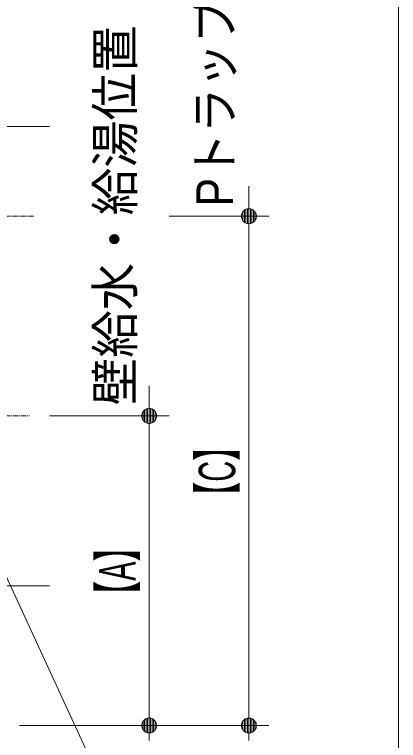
# Model space of a CAD drawing. Units: millimetres, scale not verified. Extents: x -6062 to 6062, y -3045 to 3045.
# Drawn here: x -3402 to -3018, y -2035 to -1308 of the extents above; entities that cross this region are included whole.
import ezdxf
from ezdxf.enums import TextEntityAlignment as Align

# ---------------------------------------------------------------- set-up
doc = ezdxf.new("R2010")
doc.units = ezdxf.units.MM
doc.header["$LTSCALE"] = 20
doc.linetypes.add('CHAIN1', pattern=[8, 5, -1, 1, -1])
for name, color, linetype, lineweight in [('0-0_1図面枠', 7, 'Continuous', 9), ('0-1_5ボウル・キャビネット', 7, 'Continuous', 9), ('0-2_2寸法-2', 7, 'Continuous', 9), ('0-3_0', 7, 'Continuous', 9), ('0-5_2寸法-3', 7, 'Continuous', 9), ('0-7_4給排水', 7, 'Continuous', 9)]:
    doc.layers.add(name, color=color, linetype=linetype, lineweight=lineweight)
doc.styles.add('ＭＳ Ｐゴシック', font='')
doc.styles.get('ＭＳ Ｐゴシック').set_extended_font_data('MS PGothic')

# ---------------------------------------------------------------- blocks, each defined once
blk = doc.blocks.new('_Dot')
at = {"layer": '0-3_0'}
for p, q in [((-10, 0), (-20, 0)), ((9.78, 2), (-9.78, 2)), ((7.99, 6), (-7.99, 6)), ((9.16, -3.98), (-9.16, -3.98)), ((6, -7.98), (-6, -7.98))]:
    blk.add_line(p, q, dxfattribs=at)
for points in [[(10, 0), (9.92, 1.25), (9.69, 2.49), (9.3, 3.68), (8.76, 4.82), (8.09, 5.88), (7.29, 6.85), (6.37, 7.71), (5.36, 8.44), (4.26, 9.05), (3.09, 9.51), (1.87, 9.82), (0.63, 9.98), (-0.63, 9.98), (-1.87, 9.82), (-3.09, 9.51), (-4.26, 9.05), (-5.36, 8.44), (-6.37, 7.71), (-7.29, 6.85), (-8.09, 5.88), (-8.76, 4.82), (-9.3, 3.68), (-9.69, 2.49), (-9.92, 1.25), (-10, 0), (0, 0)], [(-10, 0), (-9.92, -1.25), (-9.69, -2.49), (-9.3, -3.68), (-8.76, -4.82), (-8.09, -5.88), (-7.29, -6.85), (-6.37, -7.71), (-5.36, -8.44), (-4.26, -9.05), (-3.09, -9.51), (-1.87, -9.82), (-0.63, -9.98), (0.63, -9.98), (1.87, -9.82), (3.09, -9.51), (4.26, -9.05), (5.36, -8.44), (6.37, -7.71), (7.29, -6.85), (8.09, -5.88), (8.76, -4.82), (9.3, -3.68), (9.69, -2.49), (9.92, -1.25), (10, 0), (0, 0)]]:
    blk.add_lwpolyline(points, close=True, dxfattribs=at)
blk = doc.blocks.new('止水栓_側面')
at = {"layer": '0-7_4給排水', "linetype": 'CHAIN1'}
blk.add_line((-3010, 0), (1000, 0), dxfattribs=at)
at = {"layer": '0-7_4給排水'}
blk.add_lwpolyline([(-900, 1200), (-900, 600), (-1200, 600), (-1200, 1200)], dxfattribs=at)
for points in [[(-1950, 660), (-1850, 660), (-1850, 300), (-1950, 300)], [(-1330, 600), (-770, 600), (-770, 360), (-1330, 360)], [(-200, 600), (0, 600), (0, -600), (-200, -600)], [(-1450, -300), (-2010, -300), (-2010, 300), (-1450, 300)], [(-1430, 298), (-200, 298), (-200, -298), (-1430, -298)], [(-1250, 360), (-850, 360), (-850, 298), (-1250, 298)], [(-1450, 240), (-1430, 240), (-1430, -240), (-1450, -240)]]:
    blk.add_lwpolyline(points, close=True, dxfattribs=at)
blk = doc.blocks.new('グループ-11')
at = {"layer": '0-7_4給排水'}
blk.add_blockref('止水栓_側面', (-33000, -34200), dxfattribs=at)
blk = doc.blocks.new('グループ-12')
at = {"layer": '0-7_4給排水', "linetype": 'CHAIN1'}
blk.add_line((-34900, -30200), (-31900, -30200), dxfattribs=at)

msp = doc.modelspace()

# ---------------------------------------------------------------- linework, layer by layer
at = {"layer": '0-0_1図面枠'}
msp.add_line((-3017.5, 1750), (-3017.5, -2420), dxfattribs=at)
at = {"layer": '0-1_5ボウル・キャビネット', "linetype": 'CHAIN1'}
for p, q in [((-3467.5, -1420), (-3367.5, -1420)), ((-3467.5, -1880), (-3367.5, -1880))]:
    msp.add_line(p, q, dxfattribs=at)
at = {"layer": '0-2_2寸法-2'}
for p, q in [((-3167.5, -1494.99), (-3167.5, -1479.99)), ((-3247.5, -1510), (-3147.5, -1510)), ((-3247.5, -1510), (-3147.5, -1510)), ((-3167.5, -1510), (-3167.5, -2020)), ((-3167.5, -1525.01), (-3167.5, -2004.99)), ((-3267.5, -1694.99), (-3267.5, -1679.99)), ((-3367.5, -1710), (-3247.5, -1710)), ((-3367.5, -1710), (-3247.5, -1710)), ((-3267.5, -1710), (-3267.5, -2020)), ((-3267.5, -1725.01), (-3267.5, -2004.99)), ((-3397.5, -2020), (-3247.5, -2020)), ((-3397.5, -2020), (-3247.5, -2020)), ((-3247.5, -2020), (-3147.5, -2020)), ((-3247.5, -2020), (-3147.5, -2020))]:
    msp.add_line(p, q, dxfattribs=at)
at = {"layer": '0-5_2寸法-3'}
msp.add_lwpolyline([(-3605.69, -2420), (-3157.5, -2420), (-3478.25, -1724.9)], dxfattribs=at)

# ---------------------------------------------------------------- block references
at = {"layer": '0-2_2寸法-2', "xscale": 0.7503418, "yscale": 0.7503418}
for p, rotation in [((-3167.5, -1510), 270), ((-3167.5, -1510), 90), ((-3267.5, -1710), 270), ((-3267.5, -1710), 90), ((-3267.5, -2020), 270), ((-3167.5, -2020), 270), ((-3267.5, -2020), 90), ((-3167.5, -2020), 90)]:
    msp.add_blockref('_Dot', p, dxfattribs=dict(at, rotation=rotation))
at = {"layer": '0-7_4給排水', "xscale": 0.05, "yscale": 0.05}
for name in ['グループ-11', 'グループ-12']:
    msp.add_blockref(name, (-1787.5, 0), dxfattribs=at)

# ---------------------------------------------------------------- texts
at = {"layer": '0-2_2寸法-2', "style": 'ＭＳ Ｐゴシック'}
for s, width, p in [('Pトラップ排水位置', 0.9, (-3172.48, -1500.42)), ('壁給水・給湯位置', 0.95, (-3272.38, -1699.36)), ('【C】', 0.6, (-3170.13, -1805.83)), ('【A】', 0.6, (-3270.13, -1905.05))]:
    msp.add_text(s, height=36.69, rotation=90, dxfattribs=dict(at, width=width)).set_placement(p, align=Align.BOTTOM_LEFT)

doc.saveas('drawing.dxf')
